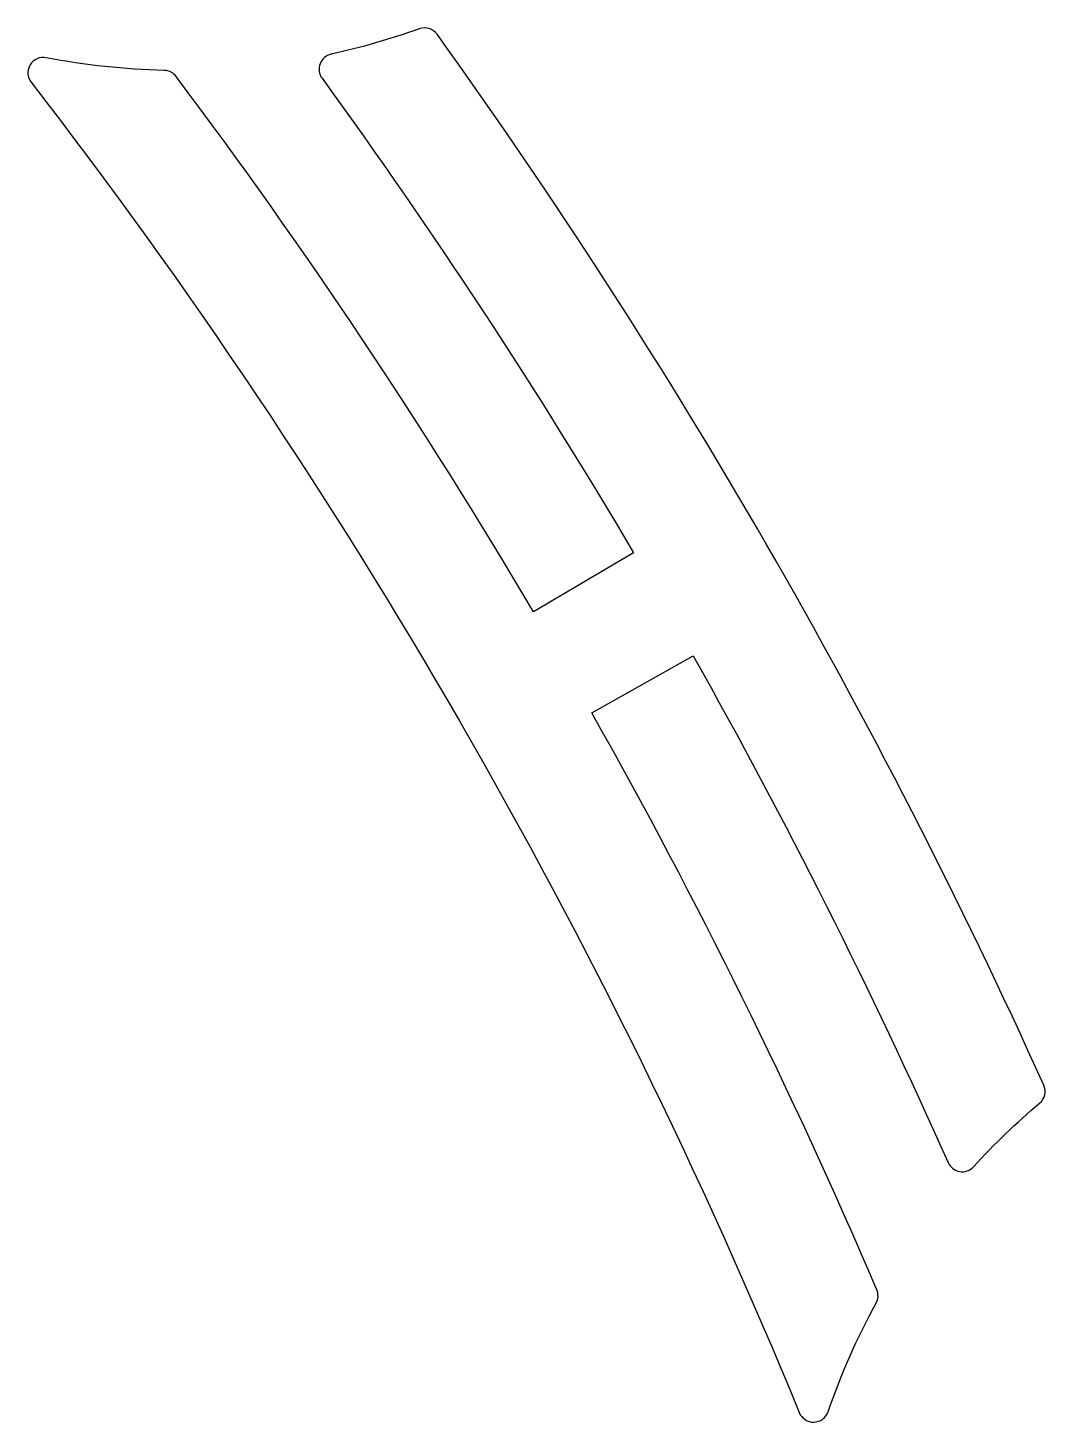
# Model space of a CAD drawing. Header units: inches. Extents: x 19.32 to 23.65, y -50.76 to -44.83.
import ezdxf

# ---------------------------------------------------------------- set-up
doc = ezdxf.new("R2010")
doc.units = ezdxf.units.IN
doc.layers.add('PERIMETER', color=5, linetype='CONTINUOUS')

msp = doc.modelspace()

# ---------------------------------------------------------------- linework, layer by layer
at = {"layer": 'PERIMETER'}
msp.add_lwpolyline([(19.4022, -44.9595, 0.691415), (19.3379, -45.0638, -0.067137), (22.6041, -50.721, 0.691415), (22.7266, -50.7175, -0.042204), (22.931, -50.2556, 0.230167), (22.9337, -50.1985, 0.027448), (21.722, -47.7452), (22.1523, -47.5024, -0.023734), (23.2371, -49.6581, 0.54094), (23.3452, -49.6756, -0.032562), (23.6262, -49.4052, 0.335167), (23.6436, -49.3282, 0.049849), (21.0638, -44.8599, 0.335167), (20.9885, -44.8365, -0.032562), (20.6138, -44.9446, 0.54094), (20.5749, -45.0471, -0.023734), (21.8994, -47.0643), (21.474, -47.3156, 0.027448), (19.9552, -45.0396, 0.230167), (19.9044, -45.0134, -0.042204)], format="xyb", close=True, dxfattribs=at)

doc.saveas('drawing.dxf')
